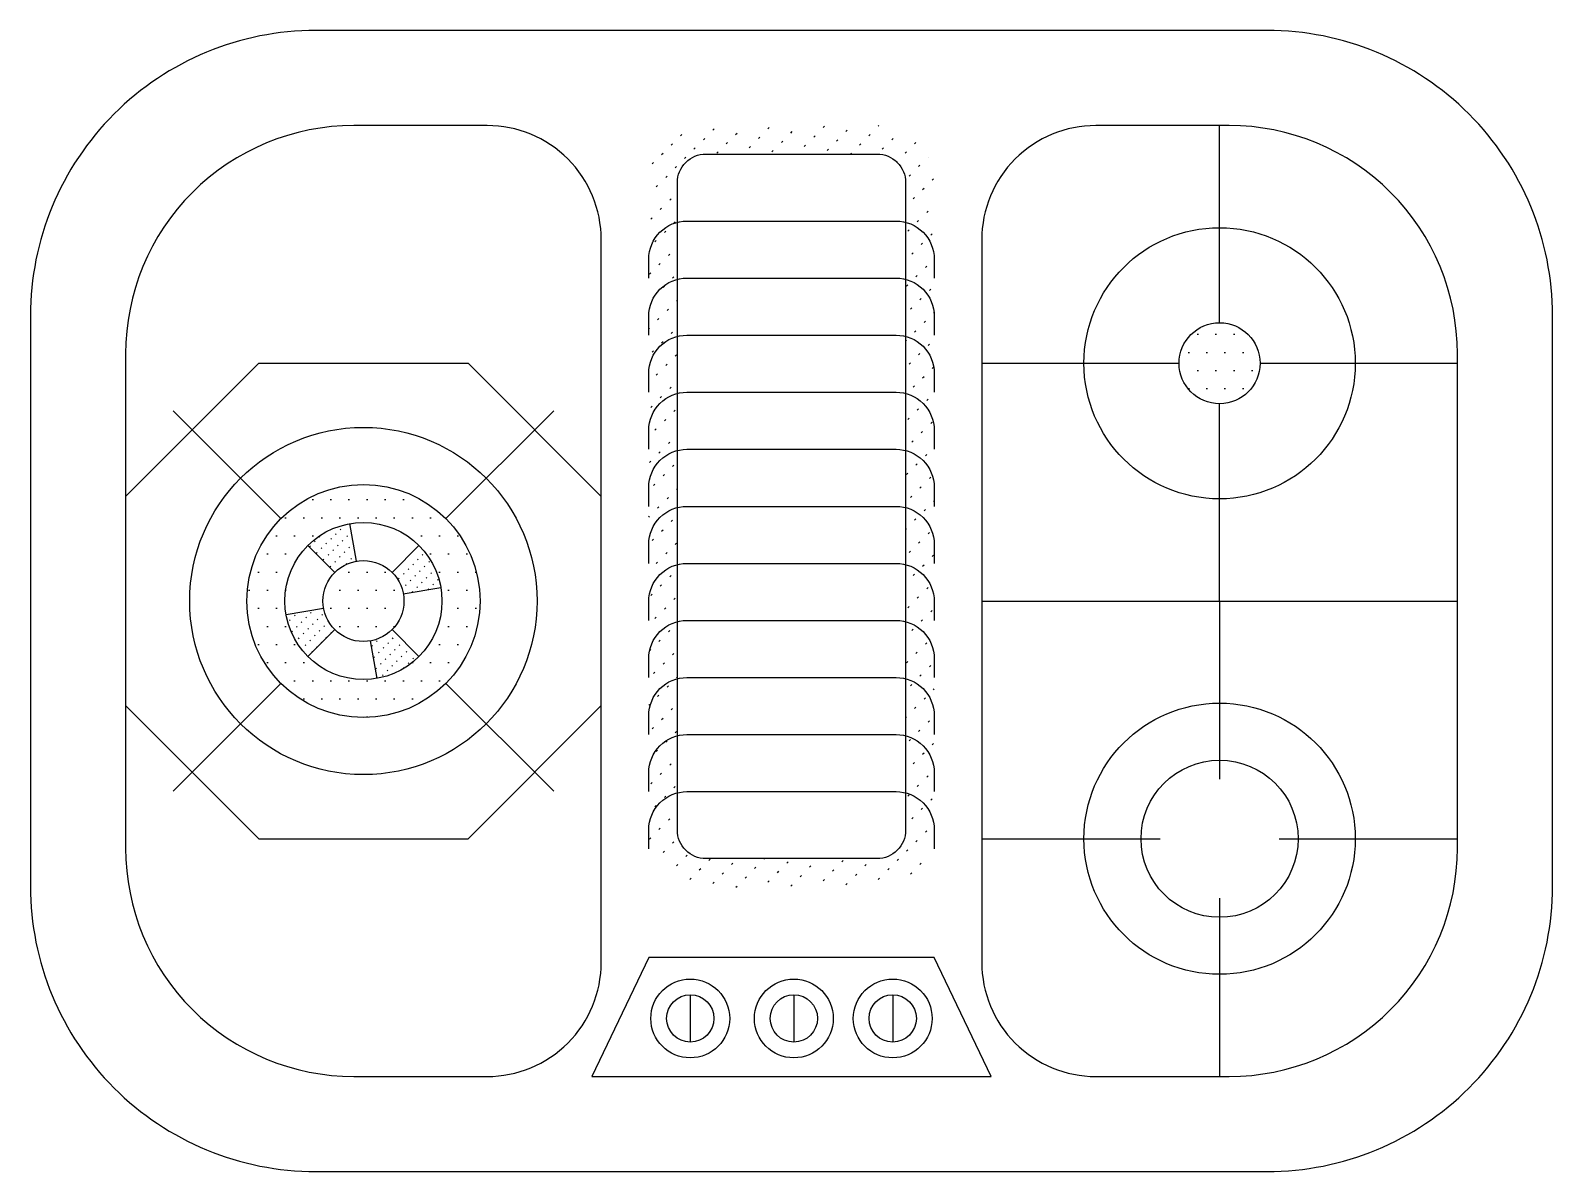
# Model space of a CAD drawing. Extents: x 3333 to 4133, y 772 to 1372.
import ezdxf

# ---------------------------------------------------------------- set-up
doc = ezdxf.new("R2010")
doc.units = 0
doc.header["$MEASUREMENT"] = 0
doc.layers.add('2D', color=7, linetype='CONTINUOUS')
pattern_1 = [(0, (50325.17, -9675.792), (4.7625, 9.525), [0, -9.525])]
pattern_2 = [(45, (50325.17, -9675.792), (-3.5355339, 3.5355339), [0.5, -3])]

msp = doc.modelspace()

# ---------------------------------------------------------------- hatches: boundary and pattern name
at = {"layer": '2D'}
h = msp.add_hatch(dxfattribs=at)
h.set_pattern_fill('ACAD_ISO07W100', color=2, scale=2, angle=45, style=0)
h.set_pattern_definition([(45, (50325.17, -9675.792), (-7.0710678, 7.0710678), [1, -6])])
edge = h.paths.add_edge_path(flags=16)
edge.add_line((3687.86, 1307.24), (3777.86, 1307.24))
edge.add_arc((3777.86, 1292.24), 15, 0, 90, ccw=False)
edge.add_line((3792.86, 1292.24), (3792.86, 951.77))
edge.add_arc((3777.86, 951.77), 15, -90, 0, ccw=False)
edge.add_line((3777.86, 936.77), (3687.86, 936.77))
edge.add_arc((3687.86, 951.77), 15, 180, 270, ccw=False)
edge.add_line((3672.86, 951.77), (3672.86, 1292.24))
edge.add_arc((3687.86, 1292.24), 15, 90, 180, ccw=False)
edge = h.paths.add_edge_path()
edge.add_line((3687.86, 1322.24), (3777.86, 1322.24))
edge.add_arc((3777.86, 1292.24), 30, 0, 90, ccw=False)
edge.add_line((3807.86, 1292.24), (3807.86, 951.77))
edge.add_arc((3777.86, 951.77), 30, -90, 0, ccw=False)
edge.add_line((3777.86, 921.77), (3687.86, 921.77))
edge.add_arc((3687.86, 951.77), 30, 180, 270, ccw=False)
edge.add_line((3657.86, 951.77), (3657.86, 1292.24))
edge.add_arc((3687.86, 1292.24), 30, 90, 180, ccw=False)
h = msp.add_hatch(dxfattribs=at)
h.set_pattern_fill('DOTS', color=2, scale=6, style=0)
h.set_pattern_definition([(180, (-42859.458, -9550.792), (-4.7625, 9.525), [0, -9.525])])
h.paths.add_polyline_path([(3979.15, 1197.24, 1), (3936.56, 1197.24, 1)])
h = msp.add_hatch(dxfattribs=at)
h.set_pattern_fill('DOTS', color=2, scale=6, style=0)
h.set_pattern_definition(pattern_1)
edge = h.paths.add_edge_path()
edge.add_arc((3507.86, 1072.24), 61.29, 0, 360)
edge = h.paths.add_edge_path(flags=16)
edge.add_arc((3507.86, 1072.24), 41.29, 0, 360)
h = msp.add_hatch(dxfattribs=at)
h.set_pattern_fill('ACAD_ISO07W100', color=2, angle=45, style=0)
h.set_pattern_definition(pattern_2)
h.paths.add_polyline_path([(3500.69, 1112.91, 0.153915), (3478.66, 1101.44), (3492.8, 1087.3, -0.153915), (3504.16, 1093.21)])
h = msp.add_hatch(dxfattribs=at)
h.set_pattern_fill('ACAD_ISO07W100', color=2, angle=45, style=0)
h.set_pattern_definition(pattern_2)
h.paths.add_polyline_path([(3548.52, 1079.41, 0.153915), (3537.05, 1101.44), (3522.91, 1087.3, -0.153915), (3528.82, 1075.94)])
h = msp.add_hatch(dxfattribs=at)
h.set_pattern_fill('DOTS', color=2, scale=6, style=0)
h.set_pattern_definition(pattern_1)
h.paths.add_polyline_path([(3529.15, 1072.24, 1), (3486.56, 1072.24, 1)])
h = msp.add_hatch(dxfattribs=at)
h.set_pattern_fill('ACAD_ISO07W100', color=2, angle=45, style=0)
h.set_pattern_definition(pattern_2)
h.paths.add_polyline_path([(3492.8, 1057.19, -0.153915), (3486.89, 1068.55), (3467.19, 1065.07, 0.153915), (3478.66, 1043.05)])
h = msp.add_hatch(dxfattribs=at)
h.set_pattern_fill('ACAD_ISO07W100', color=2, angle=45, style=0)
h.set_pattern_definition(pattern_2)
h.paths.add_polyline_path([(3515.03, 1031.58, 0.153915), (3537.05, 1043.05), (3522.91, 1057.19, -0.153915), (3511.55, 1051.27)])

# ---------------------------------------------------------------- linework, layer by layer
at = {"layer": '2D', "color": 2}
for points in [[(3482.86, 772.24), (3982.86, 772.24, 0.414214), (4132.86, 922.24), (4132.86, 1222.24, 0.414214), (3982.86, 1372.24), (3482.86, 1372.24, 0.414214), (3332.86, 1222.24), (3332.86, 922.24, 0.414214)], [(3632.86, 882.24), (3632.86, 1262.24, 0.414214), (3572.86, 1322.24), (3502.86, 1322.24, 0.414214), (3382.86, 1202.24), (3382.86, 942.24, 0.414214), (3502.86, 822.24), (3572.86, 822.24, 0.414214)], [(3892.86, 822.24), (3962.86, 822.24, 0.414214), (4082.86, 942.24), (4082.86, 1202.24, 0.414214), (3962.86, 1322.24), (3892.86, 1322.24, 0.414214), (3832.86, 1262.24), (3832.86, 882.24, 0.414214)], [(3687.86, 1307.24), (3777.86, 1307.24, -0.414214), (3792.86, 1292.24), (3792.86, 951.77, -0.414214), (3777.86, 936.77), (3687.86, 936.77, -0.414214), (3672.86, 951.77), (3672.86, 1292.24, -0.414214)]]:
    msp.add_lwpolyline(points, format="xyb", close=True, dxfattribs=at)
for points in [[(3957.86, 1218.53), (3957.86, 1322.24)], [(3382.86, 1127.24), (3452.86, 1197.24), (3562.86, 1197.24), (3632.86, 1127.24)], [(3832.86, 1197.24), (3936.56, 1197.24)], [(3979.15, 1197.24), (4082.86, 1197.24)], [(3407.86, 1172.24), (3464.52, 1115.58)], [(3607.86, 1172.24), (3551.2, 1115.58)], [(3957.86, 1072.24), (3957.86, 1175.95)], [(3504.16, 1093.21), (3500.69, 1112.91)], [(3492.8, 1087.3), (3478.66, 1101.44)], [(3537.05, 1101.44), (3522.91, 1087.3)], [(3528.82, 1075.94), (3548.52, 1079.41)], [(3832.86, 1072.24), (4082.86, 1072.24)], [(3957.86, 1072.24), (3957.86, 978.53)], [(3467.19, 1065.07), (3486.89, 1068.55)], [(3492.8, 1057.19), (3478.66, 1043.05)], [(3537.05, 1043.05), (3522.91, 1057.19)], [(3515.03, 1031.58), (3511.55, 1051.27)], [(3464.52, 1028.9), (3407.86, 972.24)], [(3551.2, 1028.9), (3607.86, 972.24)], [(3382.86, 1017.24), (3452.86, 947.24), (3562.86, 947.24), (3632.86, 1017.24)], [(3832.86, 947.24), (3926.56, 947.24)], [(3989.15, 947.24), (4082.86, 947.24)], [(3957.86, 915.95), (3957.86, 822.24)], [(3679.66, 865.2), (3679.66, 840.34)], [(3734.1, 865.2), (3734.1, 840.34)], [(3786.05, 865.2), (3786.05, 840.34)]]:
    msp.add_lwpolyline(points, dxfattribs=at)
for points in [[(3657.86, 1242.01), (3657.86, 1252.01, -0.414214), (3677.86, 1272.01), (3787.86, 1272.01, -0.414214), (3807.86, 1252.01), (3807.86, 1242.01)], [(3657.86, 1212.01), (3657.86, 1222.01, -0.414214), (3677.86, 1242.01), (3787.86, 1242.01, -0.414214), (3807.86, 1222.01), (3807.86, 1212.01)], [(3657.86, 1182.01), (3657.86, 1192.01, -0.414214), (3677.86, 1212.01), (3787.86, 1212.01, -0.414214), (3807.86, 1192.01), (3807.86, 1182.01)], [(3657.86, 1152.01), (3657.86, 1162.01, -0.414214), (3677.86, 1182.01), (3787.86, 1182.01, -0.414214), (3807.86, 1162.01), (3807.86, 1152.01)], [(3657.86, 1122.01), (3657.86, 1132.01, -0.414214), (3677.86, 1152.01), (3787.86, 1152.01, -0.414214), (3807.86, 1132.01), (3807.86, 1122.01)], [(3657.86, 1092.01), (3657.86, 1102.01, -0.414214), (3677.86, 1122.01), (3787.86, 1122.01, -0.414214), (3807.86, 1102.01), (3807.86, 1092.01)], [(3657.86, 1062.01), (3657.86, 1072.01, -0.414214), (3677.86, 1092.01), (3787.86, 1092.01, -0.414214), (3807.86, 1072.01), (3807.86, 1062.01)], [(3657.86, 1032.01), (3657.86, 1042.01, -0.414214), (3677.86, 1062.01), (3787.86, 1062.01, -0.414214), (3807.86, 1042.01), (3807.86, 1032.01)], [(3657.86, 1002.01), (3657.86, 1012.01, -0.414214), (3677.86, 1032.01), (3787.86, 1032.01, -0.414214), (3807.86, 1012.01), (3807.86, 1002.01)], [(3657.86, 972.01), (3657.86, 982.01, -0.414214), (3677.86, 1002.01), (3787.86, 1002.01, -0.414214), (3807.86, 982.01), (3807.86, 972.01)], [(3657.86, 942.01), (3657.86, 952.01, -0.414214), (3677.86, 972.01), (3787.86, 972.01, -0.414214), (3807.86, 952.01), (3807.86, 942.01)]]:
    msp.add_lwpolyline(points, format="xyb", dxfattribs=at)
msp.add_lwpolyline([(3627.86, 822.24), (3837.86, 822.24), (3807.86, 884.83), (3657.86, 884.83)], close=True, dxfattribs=at)
for centre, radius in [((3957.86, 1197.24), 71.29), ((3957.86, 1197.24), 21.29), ((3507.86, 1072.24), 91.29), ((3507.86, 1072.24), 61.29), ((3507.86, 1072.24), 41.29), ((3507.86, 1072.24), 21.29), ((3957.86, 947.24), 71.29), ((3957.86, 947.24), 41.29), ((3679.66, 852.77), 20.72), ((3734.1, 852.77), 20.72), ((3786.05, 852.77), 20.72), ((3679.66, 852.77), 12.43), ((3734.1, 852.77), 12.43), ((3786.05, 852.77), 12.43)]:
    msp.add_circle(centre, radius, dxfattribs=at)

doc.saveas('drawing.dxf')
